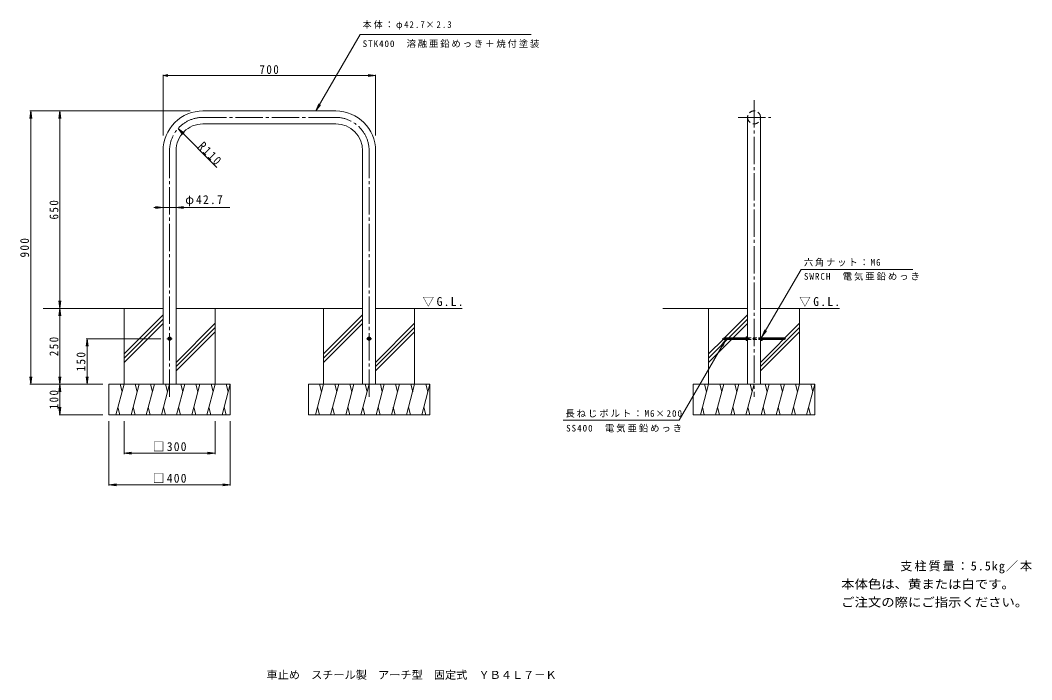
# Model space of a CAD drawing. Units: millimetres at full size, sheet at 1:10. Extents: x -1511 to 1820, y -1349 to 822.
import ezdxf
from ezdxf.enums import TextEntityAlignment as Align

# ---------------------------------------------------------------- set-up
doc = ezdxf.new("R2010")
doc.units = ezdxf.units.MM
doc.header["$LTSCALE"] = 10
for name, pattern in [('CHAIN2', [12, 9, -1, 1, -1]), ('DASHED1', [1.8, 1.2, -0.6]), ('DASHED2', [3, 2, -1])]:
    doc.linetypes.add(name, pattern=pattern)
for name, color, linetype, lineweight in [('C-0', 7, 'CHAIN2', 9), ('C-2', 3, 'Continuous', 9), ('C-4', 7, 'Continuous', 9), ('C-5', 7, 'Continuous', 9), ('C-6', 6, 'Continuous', 5), ('C-E', 6, 'Continuous', 5)]:
    doc.layers.add(name, color=color, linetype=linetype, lineweight=lineweight)
doc.layers.add('F-5_F-5ﾚｲﾔ', color=2, linetype='Continuous')
doc.layers.add('F-F_F-Fﾚｲﾔ', color=2, linetype='Continuous')
doc.styles.add('ＭＳ ゴシック', font='')
doc.styles.get('ＭＳ ゴシック').set_extended_font_data('MS Gothic')

msp = doc.modelspace()

# ---------------------------------------------------------------- linework, layer by layer
at = {"layer": 'C-0'}
for p, q in [((905.67, 558.64), (905.67, -417.54)), ((-472.16, 502.12), (-909.46, 502.12)), ((853.78, 502.12), (960.81, 502.12)), ((-1019.46, 392.12), (-1019.46, -418.43)), ((-362.16, 392.12), (-362.16, -418.43))]:
    msp.add_line(p, q, dxfattribs=at)
for centre, start, end in [((-909.46, 392.12), 89.99976, 180), ((-472.16, 392.12), 0, 89.99976)]:
    msp.add_arc(centre, 110, start, end, dxfattribs=at)
at = {"layer": 'C-2'}
for p, q in [((-472.16, 523.47), (-909.46, 523.47)), ((884.32, 502.12), (884.32, -376.53)), ((927.02, 502.12), (927.02, -376.53)), ((-472.16, 480.77), (-909.46, 480.77)), ((-1040.81, 392.12), (-1040.81, -376.53)), ((-998.11, 392.12), (-998.11, -376.53)), ((-383.51, 392.12), (-383.51, -376.53)), ((-340.81, 392.12), (-340.81, -376.53)), ((-1019.44, -232.28), (-1024.44, -229.39)), ((-1019.44, -220.78), (-1014.44, -223.66)), ((-1019.44, -232.28), (-1014.44, -229.39)), ((-1014.44, -223.66), (-1014.44, -229.39)), ((-362.18, -220.78), (-367.18, -223.66)), ((-367.18, -223.66), (-367.18, -229.39)), ((-362.18, -232.28), (-367.18, -229.39)), ((-362.18, -232.28), (-357.18, -229.39)), ((805.67, -224.07), (806.21, -223.53)), ((805.67, -224.07), (805.67, -228.98)), ((879.32, -224.07), (805.67, -224.07)), ((805.67, -228.98), (806.21, -229.53)), ((879.32, -228.98), (805.67, -228.98)), ((806.21, -223.53), (806.21, -229.53)), ((879.32, -223.53), (806.21, -223.53)), ((879.32, -229.53), (806.21, -229.53)), ((879.32, -222.22), (879.32, -230.83)), ((879.81, -220.78), (884.32, -220.78)), ((879.81, -223.66), (884.32, -223.66)), ((879.81, -229.39), (884.32, -229.39)), ((879.81, -232.28), (884.32, -232.28)), ((931.53, -220.78), (927.02, -220.78)), ((931.53, -223.66), (927.02, -223.66)), ((931.53, -229.39), (927.02, -229.39)), ((931.53, -232.28), (927.02, -232.28)), ((932.02, -222.22), (932.02, -230.83)), ((932.02, -223.53), (1005.13, -223.53)), ((932.02, -224.07), (1005.67, -224.07)), ((932.02, -228.98), (1005.67, -228.98)), ((932.02, -229.53), (1005.13, -229.53)), ((1005.67, -224.07), (1005.13, -223.53)), ((1005.13, -223.53), (1005.13, -229.53)), ((1005.67, -228.98), (1005.13, -229.53)), ((1005.67, -224.07), (1005.67, -228.98))]:
    msp.add_line(p, q, dxfattribs=at)
at = {"layer": 'C-2', "color": 7, "linetype": 'CHAIN2'}
for p, q in [((-1028.46, -226.53), (-1010.79, -226.53)), ((-353.16, -226.53), (-370.83, -226.53)), ((800.67, -226.53), (1010.67, -226.53))]:
    msp.add_line(p, q, dxfattribs=at)
at = {"layer": 'C-2', "linetype": 'DASHED1'}
for p, q in [((884.32, -223.53), (927.02, -223.53)), ((884.32, -229.53), (927.02, -229.53))]:
    msp.add_line(p, q, dxfattribs=at)
at = {"layer": 'C-2'}
for points in [[(-1019.44, -220.78), (-1024.44, -223.66), (-1024.44, -229.39)], [(-362.18, -220.78), (-357.18, -223.66), (-357.18, -229.39)]]:
    msp.add_lwpolyline(points, dxfattribs=at)
for centre, radius in [((-1019.44, -226.53), 5), ((-1019.44, -226.53), 3), ((-362.18, -226.53), 5), ((-362.18, -226.53), 3)]:
    msp.add_circle(centre, radius, dxfattribs=at)
for centre, radius, start, end in [((-909.46, 392.12), 131.35, 89.99976, 180), ((-472.16, 392.12), 131.35, 0, 89.99976), ((-909.46, 392.12), 88.65, 89.99976, 180), ((-472.16, 392.12), 88.65, 0, 89.99976), ((881.69, -222.22), 2.37, 142.44278, 217.55722), ((887.92, -226.53), 8.6, 160.548, 199.452), ((881.69, -230.83), 2.37, 142.44278, 217.55722), ((929.65, -222.22), 2.37, 322.44278, 37.55722), ((923.42, -226.53), 8.6, 340.548, 19.452), ((929.65, -230.83), 2.37, 322.44278, 37.55722)]:
    msp.add_arc(centre, radius, start, end, dxfattribs=at)
at = {"layer": 'C-2', "linetype": 'DASHED2'}
for start, end in [(0.00053, 180.00026), (180.00026, 0)]:
    msp.add_arc((905.67, 502.12), 21.35, start, end, dxfattribs=at)
at = {"layer": 'C-4'}
for p, q in [((-1040.81, 639.73), (-1024.92, 642.99)), ((-1040.81, 642.73), (-1040.81, 442.31)), ((-1040.81, 639.73), (-1024.92, 636.46)), ((-1040.81, 639.73), (-340.81, 639.73)), ((-340.81, 639.73), (-365.59, 642.99)), ((-340.81, 639.73), (-365.59, 636.46)), ((-340.81, 642.73), (-340.81, 442.31)), ((-1476.82, 523.47), (-1480.08, 498.69)), ((-1479.82, 523.47), (-951.28, 523.47)), ((-1476.82, 523.47), (-1473.55, 498.69)), ((-1476.82, 523.47), (-1476.82, -376.53)), ((-1380.32, 523.47), (-1383.58, 498.69)), ((-1380.32, 523.47), (-1377.06, 498.69)), ((-1380.32, 523.47), (-1380.32, -126.53)), ((-991.58, 465.31), (-971.75, 450.09)), ((-991.58, 465.31), (-976.36, 445.47)), ((-863.83, 337.47), (-991.58, 465.31)), ((-821, 205.83), (-1071.27, 205.83)), ((-1040.81, 205.83), (-1065.59, 209.09)), ((-1040.81, 205.83), (-1065.59, 202.57)), ((-998.11, 205.83), (-973.32, 209.09)), ((-998.11, 205.83), (-973.32, 202.57)), ((-1380.32, -126.53), (-1383.58, -101.74)), ((-1380.32, -126.53), (-1383.58, -151.31)), ((-1380.32, -126.53), (-1377.06, -101.74)), ((-1380.32, -126.53), (-1380.32, -376.53)), ((-1380.32, -126.53), (-1377.06, -151.31)), ((-1291.21, -226.53), (-1294.47, -251.31)), ((-1294.21, -226.53), (-1048.46, -226.53)), ((-1291.21, -376.53), (-1291.21, -226.53)), ((-1291.21, -226.53), (-1287.94, -251.31)), ((-1476.82, -376.53), (-1480.08, -351.74)), ((-1476.82, -376.53), (-1473.55, -351.74)), ((-1380.32, -376.53), (-1383.58, -351.74)), ((-1380.32, -376.53), (-1377.06, -351.74)), ((-1291.21, -376.53), (-1294.47, -351.74)), ((-1291.21, -376.53), (-1287.94, -351.74)), ((-1479.82, -376.53), (-1239.46, -376.53)), ((-1380.32, -376.53), (-1383.58, -401.31)), ((-1380.32, -376.53), (-1380.32, -476.53)), ((-1380.32, -376.53), (-1377.06, -401.31)), ((-1380.32, -476.53), (-1383.58, -451.74)), ((-1380.32, -476.53), (-1377.06, -451.74)), ((-1383.32, -476.53), (-1239.46, -476.53)), ((-1219.46, -710.13), (-1219.46, -498.03)), ((-1169.46, -606.02), (-1169.46, -498.03)), ((-869.46, -606.02), (-869.46, -498.03)), ((-819.46, -710.13), (-819.46, -498.03)), ((-1169.46, -603.02), (-1144.67, -599.76)), ((-1169.46, -603.02), (-869.46, -603.02)), ((-1169.46, -603.02), (-1144.67, -606.28)), ((-869.46, -603.02), (-894.24, -599.76)), ((-869.46, -603.02), (-894.24, -606.28)), ((-1219.46, -707.13), (-1194.67, -703.87)), ((-1219.46, -707.13), (-819.46, -707.13)), ((-1219.46, -707.13), (-1194.67, -710.39)), ((-819.46, -707.13), (-844.24, -703.87)), ((-819.46, -707.13), (-844.24, -710.39))]:
    msp.add_line(p, q, dxfattribs=at)
at = {"layer": 'C-5'}
for p, q in [((-537.16, 523.47), (-391.72, 775.39)), ((-391.72, 775.39), (171.65, 775.4)), ((-537.16, 523.47), (-527.59, 546.57)), ((-537.16, 523.47), (-521.94, 543.31)), ((931.53, -220.78), (1061.04, 1.39)), ((1061.04, 1.39), (1428.21, 1.39)), ((931.53, -220.78), (941.2, -197.72)), ((812.25, -229.53), (659, -494.9)), ((812.25, -229.53), (797.03, -249.36)), ((812.25, -229.53), (802.68, -252.62)), ((931.53, -220.78), (946.83, -201.01)), ((277.12, -494.9), (659, -494.9))]:
    msp.add_line(p, q, dxfattribs=at)
at = {"layer": 'C-6'}
for p, q in [((-1040.81, -126.53), (-1435.33, -126.53)), ((-998.11, -126.53), (-383.51, -126.53)), ((-340.81, -126.53), (-55.49, -126.53))]:
    msp.add_line(p, q, dxfattribs=at)
at = {"layer": 'C-E'}
for p, q in [((-1169.46, -376.53), (-1169.46, -126.53)), ((-869.46, -376.53), (-869.46, -126.53)), ((-512.16, -376.53), (-512.16, -126.53)), ((-212.16, -376.53), (-212.16, -126.53)), ((604.78, -126.53), (884.32, -126.53)), ((755.67, -376.53), (755.67, -126.53)), ((927.02, -126.53), (1186.91, -126.53)), ((1055.67, -376.53), (1055.67, -126.53)), ((-1040.81, -148.07), (-1169.46, -276.72)), ((-1040.81, -162.21), (-1169.46, -290.86)), ((-383.51, -148.07), (-512.16, -276.72)), ((-383.51, -162.21), (-512.16, -290.86)), ((884.32, -148.07), (808.86, -223.53)), ((884.32, -162.21), (823.01, -223.53)), ((-1040.81, -176.35), (-1169.46, -305)), ((-869.46, -175.6), (-998.11, -304.25)), ((-869.46, -189.74), (-998.11, -318.39)), ((-383.51, -176.35), (-512.16, -305)), ((-212.16, -175.6), (-340.81, -304.25)), ((-212.16, -189.74), (-340.81, -318.39)), ((884.32, -176.35), (837.15, -223.53)), ((1055.67, -175.6), (927.02, -304.25)), ((1055.67, -189.74), (927.02, -318.39)), ((-869.46, -203.88), (-998.11, -332.53)), ((-212.16, -203.88), (-340.81, -332.53)), ((805.67, -226.72), (755.67, -276.72)), ((817.01, -229.53), (755.67, -290.86)), ((831.15, -229.53), (755.67, -305)), ((1055.67, -203.88), (927.02, -332.53)), ((-1219.46, -376.53), (-819.46, -376.53)), ((-1219.46, -476.53), (-1219.46, -376.53)), ((-1169.46, -376.53), (-1196.25, -476.53)), ((-1182.51, -376.53), (-1175.98, -400.88)), ((-1119.46, -376.53), (-1146.25, -476.53)), ((-1132.51, -376.53), (-1125.98, -400.88)), ((-1069.46, -376.53), (-1096.25, -476.53)), ((-1082.51, -376.53), (-1075.98, -400.88)), ((-1019.46, -376.53), (-1046.25, -476.53)), ((-1032.51, -376.53), (-1025.98, -400.88)), ((-969.46, -376.53), (-996.25, -476.53)), ((-982.51, -376.53), (-975.98, -400.88)), ((-919.46, -376.53), (-946.25, -476.53)), ((-932.51, -376.53), (-925.98, -400.88)), ((-869.46, -376.53), (-896.25, -476.53)), ((-882.51, -376.53), (-875.98, -400.88)), ((-819.46, -376.53), (-846.25, -476.53)), ((-832.51, -376.53), (-825.98, -400.88)), ((-819.46, -476.53), (-819.46, -376.53)), ((-562.16, -476.53), (-562.16, -376.53)), ((-162.16, -376.53), (-562.16, -376.53)), ((-512.16, -376.53), (-538.95, -476.53)), ((-525.21, -376.53), (-518.68, -400.88)), ((-462.16, -376.53), (-488.95, -476.53)), ((-475.21, -376.53), (-468.68, -400.88)), ((-412.16, -376.53), (-438.95, -476.53)), ((-425.21, -376.53), (-418.68, -400.88)), ((-362.16, -376.53), (-388.95, -476.53)), ((-375.21, -376.53), (-368.68, -400.88)), ((-312.16, -376.53), (-338.95, -476.53)), ((-325.21, -376.53), (-318.68, -400.88)), ((-262.16, -376.53), (-288.95, -476.53)), ((-275.21, -376.53), (-268.68, -400.88)), ((-212.16, -376.53), (-238.95, -476.53)), ((-225.21, -376.53), (-218.68, -400.88)), ((-162.16, -376.53), (-188.95, -476.53)), ((-175.21, -376.53), (-168.68, -400.88)), ((-162.16, -476.53), (-162.16, -376.53)), ((705.67, -476.53), (705.67, -376.53)), ((705.67, -376.53), (1105.67, -376.53)), ((755.67, -376.53), (728.88, -476.53)), ((742.62, -376.53), (749.15, -400.88)), ((805.67, -376.53), (778.88, -476.53)), ((792.62, -376.53), (799.15, -400.88)), ((828.88, -476.53), (855.67, -376.53)), ((849.15, -400.88), (842.62, -376.53)), ((878.88, -476.53), (905.67, -376.53)), ((899.15, -400.88), (892.62, -376.53)), ((928.88, -476.53), (955.67, -376.53)), ((949.15, -400.88), (942.62, -376.53)), ((1005.67, -376.53), (978.88, -476.53)), ((992.62, -376.53), (999.15, -400.88)), ((1055.67, -376.53), (1028.88, -476.53)), ((1042.62, -376.53), (1049.15, -400.88)), ((1105.67, -376.53), (1078.88, -476.53)), ((1092.62, -376.53), (1099.15, -400.88)), ((1105.67, -476.53), (1105.67, -376.53)), ((-1183.2, -476.53), (-1189.73, -452.18)), ((-1133.2, -476.53), (-1139.73, -452.18)), ((-1083.2, -476.53), (-1089.73, -452.18)), ((-1033.2, -476.53), (-1039.73, -452.18)), ((-983.2, -476.53), (-989.73, -452.18)), ((-933.2, -476.53), (-939.73, -452.18)), ((-883.2, -476.53), (-889.73, -452.18)), ((-833.2, -476.53), (-839.73, -452.18)), ((-525.9, -476.53), (-532.43, -452.18)), ((-475.9, -476.53), (-482.43, -452.18)), ((-425.9, -476.53), (-432.43, -452.18)), ((-375.9, -476.53), (-382.43, -452.18)), ((-325.9, -476.53), (-332.43, -452.18)), ((-275.9, -476.53), (-282.43, -452.18)), ((-225.9, -476.53), (-232.43, -452.18)), ((-175.9, -476.53), (-182.43, -452.18)), ((741.93, -476.53), (735.4, -452.18)), ((791.93, -476.53), (785.4, -452.18)), ((841.93, -476.53), (835.4, -452.18)), ((891.93, -476.53), (885.4, -452.18)), ((941.93, -476.53), (935.4, -452.18)), ((991.93, -476.53), (985.4, -452.18)), ((1041.93, -476.53), (1035.4, -452.18)), ((1091.93, -476.53), (1085.4, -452.18)), ((-1219.46, -476.53), (-819.46, -476.53)), ((-162.16, -476.53), (-562.16, -476.53)), ((705.67, -476.53), (1105.67, -476.53))]:
    msp.add_line(p, q, dxfattribs=at)

# ---------------------------------------------------------------- texts
at = {"layer": 'C-4', "color": 2, "char_height": 29.33, "attachment_point": 7, "style": 'ＭＳ ゴシック'}
for s, insert in [('\\T1.27;\\W0.9;700', (-723.31, 644.73)), ('\\T1.22;\\W0.95;φ42.7', (-967.65, 208.83)), ('\\T1.21;\\W0.95;□300', (-1074.46, -597.02)), ('\\T1.21;\\W0.95;□400', (-1074.46, -701.13))]:
    msp.add_mtext(s, dxfattribs=dict(at, insert=insert))
for s, insert, rotation in [('\\T1.28;\\W0.9;R110', (-928.5, 404.25), 315), ('\\T1.27;\\W0.9;650', (-1385.32, 165.97), 90), ('\\T1.27;\\W0.9;900', (-1481.82, 40.97), 90), ('\\T1.27;\\W0.9;250', (-1385.32, -284.03), 90), ('\\T1.27;\\W0.9;150', (-1296.21, -334.03), 90), ('\\T1.27;\\W0.9;100', (-1385.32, -459.03), 90)]:
    msp.add_mtext(s, dxfattribs=dict(at, insert=insert, rotation=rotation))
at = {"layer": 'C-5', "char_height": 21.99, "attachment_point": 7, "style": 'ＭＳ ゴシック'}
for s, insert in [('\\T1.25;\\W0.95;本体：φ42.7×2.3', (-383.35, 790.79)), ('\\T1.2;STK400\u3000溶融亜鉛めっき＋焼付塗装', (-383.35, 731.05)), ('\\T1.19;六角ナット：M6', (1069.83, 11.26)), ('\\T1.21;SWRCH\u3000電気亜鉛めっき', (1069.83, -35.07)), ('\\T1.21;長ねじボルト：M6×200', (284.14, -486.15)), ('\\T1.21;SS400\u3000電気亜鉛めっき', (286.64, -534.75))]:
    msp.add_mtext(s, dxfattribs=dict(at, insert=insert))
at = {"layer": 'C-5', "color": 2, "char_height": 29.33, "attachment_point": 7, "style": 'ＭＳ ゴシック'}
for insert in [(-186.09, -121.3), (1054.41, -121.3)]:
    msp.add_mtext('\\T1.22;\\W0.95;▽G.L.', dxfattribs=dict(at, insert=insert))
at = {"layer": 'F-5_F-5ﾚｲﾔ', "style": 'ＭＳ ゴシック', "width": 1.1}
for s, p in [('本体色は、黄または白です。', (1192.64, -1057.84)), ('ご注文の際にご指示ください。', (1192.64, -1117.31))]:
    msp.add_text(s, height=29.33, dxfattribs=at).set_placement(p, align=Align.BOTTOM_LEFT)
at = {"layer": 'F-5_F-5ﾚｲﾔ', "insert": (1387.34, -999.01), "char_height": 29.33, "attachment_point": 7, "style": 'ＭＳ ゴシック'}
msp.add_mtext('\\T1.16;支柱質量：5.5kg／本', dxfattribs=at)
at = {"layer": 'F-F_F-Fﾚｲﾔ', "style": 'ＭＳ ゴシック', "width": 1.05}
msp.add_text('車止め\u3000スチール製\u3000アーチ型\u3000固定式\u3000ＹＢ４Ｌ７－Ｋ', height=25.66, dxfattribs=at).set_placement((-700.12, -1353.94), align=Align.BOTTOM_LEFT)

doc.saveas('drawing.dxf')
